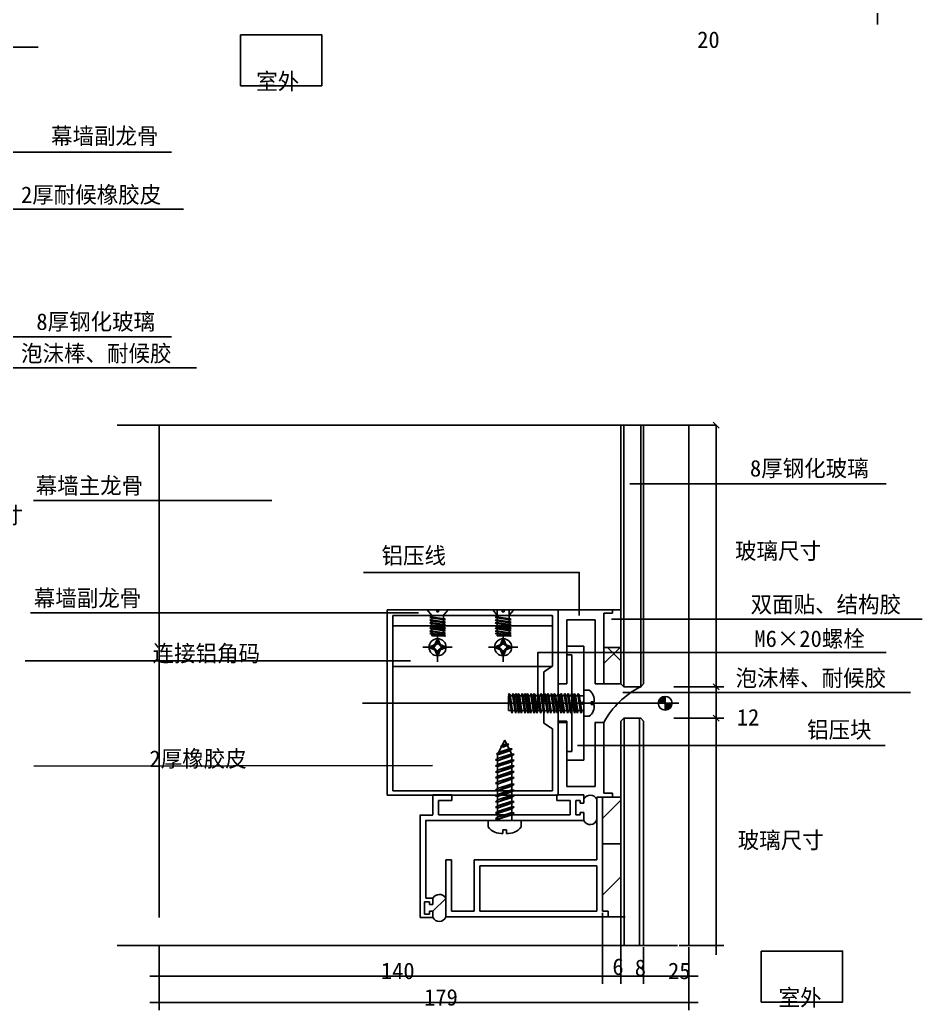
# Model space of a CAD drawing. Header units: metres. Extents: x 75527 to 350939, y -102959 to 256633.
# Drawn here: x 192175 to 350448, y -102959 to 70829 of the extents above; entities that cross this region are included whole.
import ezdxf

# ---------------------------------------------------------------- set-up
doc = ezdxf.new("R2010")
doc.units = ezdxf.units.M
for name, color, linetype in [('Layer1', 4, 'Continuous'), ('Layer2', 2, 'Continuous'), ('Layer3', 3, 'Continuous'), ('Layer4', 6, 'Continuous'), ('Layer6', 8, 'Continuous'), ('填充', 4, 'Continuous'), ('底色', 252, 'Continuous'), ('細纖', 6, 'Continuous')]:
    doc.layers.add(name, color=color, linetype=linetype)
doc.dimstyles.get("Standard").update_dxf_attribs({"dimtxt": 2.5, "dimasz": 2.5, "dimexe": 1.25, "dimexo": 0.625, "dimtad": 1, "dimcen": 2.5, "dimazin": 3, "dimtfac": 1, "dimtmove": 0, "dimatfit": 3})

# ---------------------------------------------------------------- blocks, each defined once
blk = doc.blocks.new('_OBLIQUE')
for p, q in [((-0.38, 0), (0.38, 0)), ((0, 0.31), (0, -0.31))]:
    blk.add_line(p, q)
blk = doc.blocks.new('_ArchTick')
at = {"color": 0, "linetype": 'ByBlock'}
blk.add_lwpolyline([(-0.5, -0.5), (0.5, 0.5)], dxfattribs=at)

msp = doc.modelspace()

# ---------------------------------------------------------------- hatches: boundary and pattern name
at = {"layer": 'Layer4'}
h = msp.add_hatch(dxfattribs=at)
h.set_pattern_fill('ANSI36', scale=3000)
h.paths.add_polyline_path([(297617.02, -34350.17), (296068.67, -34350.17, -0.83), (295887.5, -34316.31, -1.2), (296068.67, -34350.17), (297617.02, -34350.17), (297617.02, -32716.7), (296117.02, -32716.7), (296117.02, -33287.94), (294617.02, -33287.94), (294617.02, -38810.68), (297617.02, -38810.68), (297617.02, -37760.38)])
h = msp.add_hatch(dxfattribs=at)
h.set_pattern_fill('SOLID')
h.paths.add_polyline_path([(304159.25, -49091.7), (305366.51, -49091.7), (305366.51, -47884.44, 0.41)])
h = msp.add_hatch(dxfattribs=at)
h.set_pattern_fill('SOLID')
h.paths.add_polyline_path([(305366.51, -49091.7), (305366.51, -50298.96, 0.41), (306573.77, -49091.7)])
h = msp.add_hatch(dxfattribs=at)
h.set_pattern_fill('ANSI36', scale=3000)
h.paths.add_polyline_path([(297617.02, -73789.69), (294384.67, -73789.69), (294384.67, -85600.76), (295384.67, -85600.76), (295384.67, -86600.76), (297617.02, -86600.76)])
at = {"layer": 'Layer6'}
h = msp.add_hatch(dxfattribs=at)
h.set_pattern_fill('ANSI38', scale=3000)
h.paths.add_polyline_path([(294617.02, -45716.7), (297617.02, -45716.7), (297617.02, -39290.59), (294617.02, -39290.59)])
h.paths.add_polyline_path([(294384.67, -73789.69), (297617.02, -73789.69), (297617.02, -65600.76), (294384.67, -65600.76)])
h = msp.add_hatch(dxfattribs=at)
h.set_pattern_fill('ANSI38', scale=3000)
h.paths.add_polyline_path([(293384.67, -65900.89, 0.58), (291093.85, -65855.04), (291093.85, -66609.24), (290430.27, -66609.24), (290430.27, -66177.5), (289700.55, -66177.5), (289700.55, -68677.5), (290430.27, -68677.5), (290430.27, -68245.77), (291093.85, -68245.77), (291093.85, -69677.5, 0.69), (293384.67, -69509.19)])
h = msp.add_hatch(dxfattribs=at)
h.set_pattern_fill('ANSI38', scale=3000)
h.paths.add_polyline_path([(266884.67, -83272.22, 0.56), (264625.02, -83279.68), (264625.02, -84437.5), (264058.51, -84437.5), (264058.51, -83946.14), (263129.82, -83946.14), (263129.82, -86092.12), (264058.51, -86092.12), (264058.51, -85600.75), (264625.02, -85600.75), (264625.02, -86677.5, 0.66), (266884.67, -86600.76)])

# ---------------------------------------------------------------- linework, layer by layer
for points in [[(230896.8, 68193.88), (245140.61, 68193.88), (245140.61, 59248.1), (230896.8, 59248.1)], [(322229.67, -92587.55), (336473.48, -92587.55), (336473.48, -101533.33), (322229.67, -101533.33)]]:
    msp.add_lwpolyline(points, close=True)
at = {"layer": 'Layer1'}
for p, q in [((294617.02, -32716.7), (286617.02, -32716.7)), ((294617.02, -32716.7), (296117.02, -32716.7)), ((296117.02, -32716.7), (296117.02, -33287.94)), ((257617.02, -33716.7), (285617.02, -33716.7)), ((257617.02, -33716.7), (257617.02, -64466.7)), ((285617.02, -33716.7), (285617.02, -42591.7)), ((288117.02, -45716.7), (288117.02, -34466.7)), ((293117.02, -34466.7), (288117.02, -34466.7)), ((293117.02, -45716.7), (293117.02, -34466.7)), ((296117.02, -33287.94), (294617.02, -33287.94)), ((257617.02, -35530.26), (285617.02, -35530.26)), ((288117.02, -37841.7), (288117.02, -40341.7)), ((288117.02, -39091.7), (291117.02, -39091.7)), ((291117.02, -48841.7), (291117.02, -39091.7)), ((288117.02, -40609.25), (289019.16, -40609.25)), ((289019.16, -40609.25), (289019.16, -45716.7)), ((289019.16, -57591.7), (289019.16, -40609.25)), ((257617.02, -42652.48), (285617.02, -42652.48)), ((285617.02, -42591.7), (284109.88, -43591.7)), ((284109.88, -52591.7), (284109.88, -43591.7)), ((288117.02, -45716.7), (286617.02, -45716.7)), ((286617.02, -46445.67), (286617.02, -48841.7)), ((286617.02, -46785.64), (286617.02, -48841.7)), ((291117.02, -46791.7), (292017.02, -46791.7)), ((294617.02, -45716.7), (293117.02, -45716.7)), ((291117.02, -50391.7), (291117.02, -47791.7)), ((286617.02, -49341.7), (286617.02, -51681.66)), ((291117.02, -49341.7), (291117.02, -59091.7)), ((291117.02, -50391.7), (291117.02, -51391.7)), ((292417.02, -49341.7), (292417.02, -48841.7)), ((292417.02, -48841.7), (292917.02, -48841.7)), ((292417.02, -49341.7), (292917.02, -49341.7)), ((291117.02, -51391.7), (292017.02, -51391.7)), ((285617.02, -53591.7), (285617.02, -64466.7)), ((285617.02, -53591.7), (285617.02, -56091.7)), ((288117.02, -52216.7), (286617.02, -52216.7)), ((288117.02, -52466.7), (286617.02, -52466.7)), ((288117.02, -52216.7), (288117.02, -63716.7)), ((288117.02, -52466.7), (288117.02, -63716.7)), ((294617.02, -52466.7), (293050.1, -52466.7)), ((293117.02, -52466.7), (293117.02, -63716.7)), ((294617.02, -52466.7), (294617.02, -64895.46)), ((285617.02, -57091.7), (285617.02, -63591.7)), ((288117.02, -57591.7), (289019.16, -57591.7)), ((288117.02, -60341.7), (288117.02, -57841.7)), ((288117.02, -59091.7), (291117.02, -59091.7)), ((293117.02, -63716.7), (288117.02, -63716.7)), ((257617.02, -64466.7), (285617.02, -64466.7)), ((264593.85, -65177.5), (264593.85, -68677.5)), ((267976.5, -65177.5), (264593.85, -65177.5)), ((264656.35, -65177.5), (264593.85, -65177.5)), ((267976.5, -66177.5), (267976.5, -65177.5)), ((291093.85, -65177.5), (286363.82, -65177.5)), ((286363.82, -66177.5), (286363.82, -65177.5)), ((291093.85, -66609.24), (291093.85, -65177.5)), ((293384.67, -76600.76), (293384.67, -65600.76)), ((294384.67, -65600.76), (293384.67, -65600.76)), ((294384.67, -85600.76), (294384.67, -65600.76)), ((296117.02, -64895.46), (294617.02, -64895.46)), ((296117.02, -65466.7), (296117.02, -64895.46)), ((267976.5, -66177.5), (265593.85, -66177.5)), ((265593.85, -66177.5), (265593.85, -68677.5)), ((288700.55, -66177.5), (286363.82, -66177.5)), ((288700.55, -66177.5), (288700.55, -68677.5)), ((290430.27, -66177.5), (289700.55, -66177.5)), ((289700.55, -66177.5), (289700.55, -68677.5)), ((290430.27, -66609.24), (290430.27, -66177.5)), ((291093.85, -66609.24), (290430.27, -66609.24)), ((262406.35, -68677.5), (262406.35, -86677.5)), ((264593.85, -68708.87), (262406.35, -68708.87)), ((288700.55, -68677.5), (265593.85, -68677.5)), ((290430.27, -68677.5), (289700.55, -68677.5)), ((290430.27, -68677.5), (290430.27, -68245.77)), ((291093.85, -68245.77), (290430.27, -68245.77)), ((291093.85, -69677.5), (291093.85, -68245.77)), ((291093.85, -69677.5), (263343.85, -69677.5)), ((263406.35, -83279.68), (263406.35, -69677.5)), ((267884.67, -76600.76), (266884.67, -76600.76)), ((266884.67, -86600.76), (266884.67, -76600.76)), ((267884.67, -85600.76), (267884.67, -76600.76)), ((293384.67, -76600.76), (271884.67, -76600.76)), ((271884.67, -85600.76), (271884.67, -76600.76)), ((293384.67, -77600.76), (272884.67, -77600.76)), ((272884.67, -85600.76), (272884.67, -77600.76)), ((293384.67, -85600.76), (293384.67, -77600.76)), ((264625.02, -83279.68), (263406.35, -83279.68)), ((264625.02, -84437.5), (264625.02, -83279.68)), ((264058.51, -83946.14), (263129.82, -83946.14)), ((263129.82, -86092.12), (263129.82, -83946.14)), ((264058.51, -84437.5), (264058.51, -83946.14)), ((264625.02, -84437.5), (264058.51, -84437.5)), ((262406.35, -86677.5), (263406.35, -86677.5)), ((264058.51, -86092.12), (263129.82, -86092.12)), ((263406.35, -86677.5), (264625.02, -86677.5)), ((264058.51, -85600.75), (264058.51, -86092.12)), ((264625.02, -85600.75), (264058.51, -85600.75)), ((264625.02, -86677.5), (264625.02, -85600.75)), ((264625.02, -86677.5), (264625.02, -85600.75)), ((295384.67, -86600.76), (266884.67, -86600.76)), ((271884.67, -85600.76), (267884.67, -85600.76)), ((293384.67, -85600.76), (272884.67, -85600.76)), ((295384.67, -85600.76), (294384.67, -85600.76)), ((295384.67, -86600.76), (295384.67, -85600.76))]:
    msp.add_line(p, q, dxfattribs=at)
for centre, radius, start, end in [((290763.62, -48564.54), 2171.17, 352.67, 54.74), ((290785.35, -49628.4), 2150.87, 304.93, 7.66)]:
    msp.add_arc(centre, radius, start, end, dxfattribs=at)
at = {"layer": 'Layer2'}
for p, q in [((342604.54, 70025.97), (342604.54, 190742.47)), ((159730.81, 66051.66), (195405.39, 66051.66)), ((186949.88, 47589.39), (218808.37, 47589.39)), ((161102.28, 37580.65), (220905.03, 37580.65)), ((186949.88, 15208.37), (218808.37, 15208.37)), ((158687.76, 9752.05), (223151.91, 9752.05)), ((307551.16, -292.92), (209237.7, -292.92)), ((306888.26, -292.92), (314361.05, -292.92)), ((314301.05, -292.92), (314301.05, -46237.87)), ((306888.26, -46237.87), (314361.05, -46237.87)), ((306888.26, -51722.88), (314361.05, -51722.88)), ((314301.05, -51722.88), (314301.05, -91626.01)), ((284109.88, -52591.7), (285617.02, -53591.7)), ((263406.35, -68708.87), (263406.35, -68677.5)), ((307551.16, -91626.01), (209237.7, -91626.01)), ((307851.16, -91626.01), (314361.05, -91626.01))]:
    msp.add_line(p, q, dxfattribs=at)
at = {"layer": 'Layer3'}
for p, q in [((216617.02, -86678.06), (216617.02, -292.92)), ((297617.02, -292.92), (297617.02, -28591.7)), ((301589.45, -45716.7), (301589.45, -292.92)), ((309546.17, -91626.01), (309546.17, -292.92)), ((297617.02, -28591.7), (297617.02, -37760.38)), ((256617.02, -32716.7), (286617.02, -32716.7)), ((256617.02, -32716.7), (256617.02, -65216.7)), ((286617.02, -65216.7), (286617.02, -32716.7)), ((297617.02, -45716.7), (297617.02, -37760.38)), ((297617.02, -52216.7), (297617.02, -91626.01)), ((301589.45, -52216.7), (301589.45, -91626.01)), ((256617.02, -65216.7), (286617.02, -65216.7))]:
    msp.add_line(p, q, dxfattribs=at)
at = {"layer": 'Layer4'}
for p, q in [((265292.03, -38037.09), (264990.34, -38812.05)), ((265457.03, -38037.09), (265292.03, -38037.09)), ((265292.03, -38037.09), (265374.53, -38660.6)), ((265457.03, -36706.07), (265457.03, -38660.6)), ((265457.03, -38037.09), (265622.03, -38037.09)), ((265622.03, -38037.09), (265539.53, -38660.6)), ((265622.03, -38037.09), (265923.72, -38812.05)), ((276792.03, -38037.09), (276490.34, -38812.05)), ((276957.03, -38037.09), (276792.03, -38037.09)), ((276792.03, -38037.09), (276874.53, -38660.6)), ((276957.03, -36706.07), (276957.03, -38660.6)), ((276957.03, -38037.09), (277122.03, -38037.09)), ((277122.03, -38037.09), (277039.53, -38660.6)), ((277122.03, -38037.09), (277423.72, -38812.05)), ((264838.89, -39278.74), (262884.37, -39278.74)), ((264215.38, -39113.74), (264990.34, -38812.05)), ((264215.38, -39278.74), (264215.38, -39113.74)), ((264215.38, -39113.74), (264838.89, -39196.24)), ((264215.38, -39278.74), (264215.38, -39443.74)), ((264215.38, -39443.74), (264838.89, -39361.24)), ((264215.38, -39443.74), (264990.34, -39745.43)), ((265106.71, -38928.42), (264838.89, -39196.24)), ((264838.89, -39278.74), (264838.89, -39196.24)), ((264838.89, -39361.24), (264838.89, -39278.74)), ((264838.89, -39361.24), (265106.71, -39629.06)), ((265106.71, -38928.42), (264990.34, -38812.05)), ((265106.71, -38928.42), (264990.34, -38812.05)), ((265106.71, -39629.06), (264990.34, -39745.43)), ((265106.71, -39629.06), (264990.34, -39745.43)), ((265292.03, -40520.39), (264990.34, -39745.43)), ((265374.53, -38660.6), (265106.71, -38928.42)), ((265106.71, -39629.06), (265374.53, -39896.88)), ((265292.03, -40520.39), (265374.53, -39896.88)), ((265374.53, -38660.6), (265457.03, -38660.6)), ((265374.53, -39896.88), (265457.03, -39896.88)), ((265457.03, -38660.6), (265539.53, -38660.6)), ((265457.03, -39896.88), (265457.03, -41851.4)), ((265457.03, -39896.88), (265539.53, -39896.88)), ((265539.53, -38660.6), (265807.35, -38928.42)), ((265807.35, -39629.06), (265539.53, -39896.88)), ((265622.03, -40520.39), (265539.53, -39896.88)), ((265622.03, -40520.39), (265923.72, -39745.43)), ((265807.35, -38928.42), (265923.72, -38812.05)), ((265807.35, -38928.42), (265923.72, -38812.05)), ((265807.35, -38928.42), (266075.17, -39196.24)), ((266075.17, -39361.24), (265807.35, -39629.06)), ((265807.35, -39629.06), (265923.72, -39745.43)), ((265807.35, -39629.06), (265923.72, -39745.43)), ((266698.68, -39113.74), (265923.72, -38812.05)), ((266698.68, -39443.74), (265923.72, -39745.43)), ((266698.68, -39113.74), (266075.17, -39196.24)), ((266075.17, -39196.24), (266075.17, -39361.24)), ((268029.7, -39278.74), (266075.17, -39278.74)), ((266698.68, -39443.74), (266075.17, -39361.24)), ((266698.68, -39278.74), (266698.68, -39113.74)), ((266698.68, -39278.74), (266698.68, -39443.74)), ((276338.89, -39278.74), (274384.37, -39278.74)), ((275715.38, -39113.74), (276490.34, -38812.05)), ((275715.38, -39278.74), (275715.38, -39113.74)), ((275715.38, -39113.74), (276338.89, -39196.24)), ((275715.38, -39278.74), (275715.38, -39443.74)), ((275715.38, -39443.74), (276338.89, -39361.24)), ((275715.38, -39443.74), (276490.34, -39745.43)), ((276606.71, -38928.42), (276338.89, -39196.24)), ((276338.89, -39278.74), (276338.89, -39196.24)), ((276338.89, -39361.24), (276338.89, -39278.74)), ((276338.89, -39361.24), (276606.71, -39629.06)), ((276606.71, -38928.42), (276490.34, -38812.05)), ((276606.71, -38928.42), (276490.34, -38812.05)), ((276606.71, -39629.06), (276490.34, -39745.43)), ((276606.71, -39629.06), (276490.34, -39745.43)), ((276792.03, -40520.39), (276490.34, -39745.43)), ((276874.53, -38660.6), (276606.71, -38928.42)), ((276606.71, -39629.06), (276874.53, -39896.88)), ((276792.03, -40520.39), (276874.53, -39896.88)), ((276874.53, -38660.6), (276957.03, -38660.6)), ((276874.53, -39896.88), (276957.03, -39896.88)), ((276957.03, -38660.6), (277039.53, -38660.6)), ((276957.03, -39896.88), (276957.03, -41851.4)), ((276957.03, -39896.88), (277039.53, -39896.88)), ((277039.53, -38660.6), (277307.35, -38928.42)), ((277307.35, -39629.06), (277039.53, -39896.88)), ((277122.03, -40520.39), (277039.53, -39896.88)), ((277122.03, -40520.39), (277423.72, -39745.43)), ((277307.35, -38928.42), (277423.72, -38812.05)), ((277307.35, -38928.42), (277423.72, -38812.05)), ((277307.35, -38928.42), (277575.17, -39196.24)), ((277575.17, -39361.24), (277307.35, -39629.06)), ((277307.35, -39629.06), (277423.72, -39745.43)), ((277307.35, -39629.06), (277423.72, -39745.43)), ((278198.68, -39113.74), (277423.72, -38812.05)), ((278198.68, -39443.74), (277423.72, -39745.43)), ((278198.68, -39113.74), (277575.17, -39196.24)), ((277575.17, -39196.24), (277575.17, -39361.24)), ((279529.7, -39278.74), (277575.17, -39278.74)), ((278198.68, -39443.74), (277575.17, -39361.24)), ((278198.68, -39278.74), (278198.68, -39443.74)), ((265457.03, -40520.39), (265292.03, -40520.39)), ((265457.03, -40520.39), (265622.03, -40520.39)), ((276957.03, -40520.39), (276792.03, -40520.39)), ((276957.03, -40520.39), (277122.03, -40520.39)), ((305366.51, -47884.44), (305366.51, -50298.96)), ((307741.78, -49091.7), (252294.23, -49091.7))]:
    msp.add_line(p, q, dxfattribs=at)
for centre, radius in [((265453.29, -39272.7), 1500), ((276953.29, -39272.7), 1500), ((305366.51, -49091.7), 1207.26)]:
    msp.add_circle(centre, radius, dxfattribs=at)
at = {"layer": 'Layer6'}
for p, q in [((263617.03, -32716.7), (264405.9, -33655.83)), ((265700.51, -32716.7), (264417.03, -32716.7)), ((265300.51, -33029.74), (265300.51, -32716.7)), ((265613.55, -33029.74), (265613.55, -32716.7)), ((266013.55, -32716.7), (267297.03, -32716.7)), ((267297.03, -32716.7), (266508.16, -33655.83)), ((275117.03, -32716.7), (275905.9, -33655.83)), ((277200.51, -32716.7), (275917.03, -32716.7)), ((276800.51, -33029.74), (276800.51, -32716.7)), ((277113.55, -33029.74), (277113.55, -32716.7)), ((277513.55, -32716.7), (278797.03, -32716.7)), ((278797.03, -32716.7), (278008.16, -33655.83)), ((294617.02, -32716.7), (297617.02, -32716.7)), ((265300.51, -33029.74), (265613.55, -33029.74)), ((276800.51, -33029.74), (277113.55, -33029.74)), ((294617.02, -45716.7), (294617.02, -33287.94)), ((297617.02, -39290.59), (294617.02, -39290.59)), ((286617.02, -42091.7), (286617.02, -42091.7)), ((294617.02, -45716.7), (297617.02, -45716.7)), ((306888.26, -46237.87), (314426.05, -46237.87)), ((314301.05, -46237.87), (314301.05, -51722.88)), ((298117.02, -51716.7), (297617.02, -52216.7)), ((306888.26, -51722.88), (314426.05, -51722.88)), ((285617.02, -53591.7), (285617.02, -56091.7)), ((286617.02, -56091.7), (286617.02, -56091.7)), ((294384.67, -65600.76), (297617.02, -65600.76)), ((294384.67, -73789.69), (297617.02, -73789.69)), ((294384.67, -85900.76), (294384.67, -97110.98)), ((295384.67, -86600.76), (298373.13, -86600.76)), ((216617.02, -91600.63), (216617.02, -97110.98)), ((216617.02, -92100.63), (216617.02, -101750.86)), ((294394.05, -91600.63), (294394.05, -97110.98)), ((297617.02, -91600.63), (297617.02, -97110.98)), ((297617.02, -91926.01), (297617.02, -97110.98)), ((301589.45, -91926.01), (301589.45, -97110.98)), ((301589.45, -91926.01), (301589.45, -97110.98)), ((309546.17, -91926.01), (309546.17, -101750.86)), ((309546.17, -91926.01), (309546.17, -97110.98)), ((216617.02, -96985.98), (294394.05, -96985.98)), ((294384.67, -96985.98), (297617.02, -96985.98)), ((297617.02, -96985.98), (301589.45, -96985.98)), ((309546.17, -96985.98), (301589.45, -96985.98)), ((216617.02, -101625.86), (309546.17, -101625.86))]:
    msp.add_line(p, q, dxfattribs=at)
for points in [[(299178.65, -10620.63), (344128.96, -10620.63)], [(236388.68, -13512.83), (194596.65, -13512.83)], [(290301.98, -33713.22), (290301.98, -26143.82), (252478.21, -26143.82)], [(262098.87, -33210.09), (194053.15, -33210.09)], [(295981.25, -34350.17), (350448.23, -34350.17)], [(260684.04, -41641.48), (193096.17, -41641.48)], [(283061.27, -50499.97), (283061.27, -40185.17), (344128.96, -40185.17)], [(290001.75, -56491.8), (343932.45, -56491.8)], [(264554.95, -60046.78), (194605.05, -60117.5)]]:
    msp.add_lwpolyline(points, dxfattribs=at)
msp.add_arc((307501.32, -59333.14), 14599.76, 116.05, 151.95, dxfattribs=at)
at = {"layer": '填充'}
for p, q in [((298117.02, -292.92), (298117.02, -46216.7)), ((301089.45, -46216.7), (301089.45, -292.92)), ((298117.02, -46216.7), (297617.02, -45716.7)), ((298117.02, -46216.7), (301089.45, -46216.7)), ((301089.45, -46216.7), (301589.45, -45716.7)), ((298117.02, -51716.7), (301089.45, -51716.7)), ((301089.45, -51716.7), (301589.45, -52216.7))]:
    msp.add_line(p, q, dxfattribs=at)
at = {"layer": '底色'}
for p, q in [((264417.03, -32716.7), (263617.03, -32716.7)), ((264417.03, -32716.7), (266497.03, -32716.7)), ((266497.03, -32716.7), (267297.03, -32716.7)), ((275917.03, -32716.7), (275117.03, -32716.7)), ((275917.03, -32716.7), (275117.03, -32716.7)), ((275917.03, -32716.7), (277997.03, -32716.7)), ((275917.03, -32716.7), (275917.03, -37247.65)), ((275917.03, -32716.7), (277997.03, -32716.7)), ((277997.03, -32716.7), (278797.03, -32716.7)), ((277997.03, -32716.7), (277997.03, -37247.65)), ((277997.03, -32716.7), (278797.03, -32716.7)), ((264076.38, -34024.64), (264265.53, -33953.43)), ((266830.56, -34427.95), (264076.38, -34024.64)), ((264265.53, -34104.27), (264076.38, -34024.64)), ((264076.38, -34543.48), (264265.53, -34472.27)), ((266830.56, -34946.79), (264076.38, -34543.48)), ((264265.53, -34623.11), (264076.38, -34543.48)), ((266662.97, -34298.09), (264265.53, -33953.43)), ((266675.07, -34482.93), (264265.53, -34104.27)), ((266662.97, -34816.94), (264265.53, -34472.27)), ((266675.07, -35001.78), (264265.53, -34623.11)), ((264417.03, -33669.08), (264417.03, -37247.65)), ((266497.03, -33669.08), (266497.03, -37247.65)), ((266662.97, -34298.09), (266830.56, -34427.95)), ((266830.56, -34427.95), (266675.07, -34482.93)), ((275576.38, -34024.64), (275765.53, -33953.43)), ((275765.53, -34104.27), (275576.38, -34024.64)), ((278330.56, -34427.95), (275576.38, -34024.64)), ((275576.38, -34543.48), (275765.53, -34472.27)), ((278330.56, -34946.79), (275576.38, -34543.48)), ((275765.53, -34623.11), (275576.38, -34543.48)), ((278162.97, -34298.09), (275765.53, -33953.43)), ((278175.07, -34482.93), (275765.53, -34104.27)), ((278162.97, -34816.94), (275765.53, -34472.27)), ((278175.07, -35001.78), (275765.53, -34623.11)), ((278162.97, -34298.09), (278330.56, -34427.95)), ((278330.56, -34427.95), (278175.07, -34482.93)), ((264076.38, -35008.81), (264265.53, -34937.61)), ((266830.56, -35412.13), (264076.38, -35008.81)), ((264265.53, -35088.44), (264076.38, -35008.81)), ((264076.38, -35527.66), (264265.53, -35456.45)), ((266830.56, -35930.97), (264076.38, -35527.66)), ((264265.53, -35607.28), (264076.38, -35527.66)), ((264076.38, -35931.2), (264265.53, -35859.99)), ((266830.56, -36334.51), (264076.38, -35931.2)), ((264265.53, -36010.83), (264076.38, -35931.2)), ((264076.38, -36450.04), (264265.53, -36378.83)), ((266830.56, -36853.35), (264076.38, -36450.04)), ((264265.53, -36529.67), (264076.38, -36450.04)), ((266662.97, -35282.27), (264265.53, -34937.61)), ((266675.07, -35467.11), (264265.53, -35088.44)), ((266662.97, -35801.11), (264265.53, -35456.45)), ((266675.07, -35985.95), (264265.53, -35607.28)), ((266662.97, -36204.65), (264265.53, -35859.99)), ((266675.07, -36389.49), (264265.53, -36010.83)), ((266662.97, -36723.49), (264265.53, -36378.83)), ((266662.97, -34816.94), (266830.56, -34946.79)), ((266662.97, -35282.27), (266830.56, -35412.13)), ((266662.97, -35801.11), (266830.56, -35930.97)), ((266662.97, -36204.65), (266830.56, -36334.51)), ((266830.56, -34946.79), (266675.07, -35001.78)), ((266830.56, -35412.13), (266675.07, -35467.11)), ((266830.56, -35930.97), (266675.07, -35985.95)), ((266830.56, -36334.51), (266675.07, -36389.49)), ((275576.38, -35008.81), (275765.53, -34937.61)), ((278330.56, -35412.13), (275576.38, -35008.81)), ((275765.53, -35088.44), (275576.38, -35008.81)), ((275576.38, -35527.66), (275765.53, -35456.45)), ((275765.53, -35607.28), (275576.38, -35527.66)), ((278330.56, -35930.97), (275576.38, -35527.66)), ((275576.38, -35931.2), (275765.53, -35859.99)), ((275765.53, -36010.83), (275576.38, -35931.2)), ((278330.56, -36334.51), (275576.38, -35931.2)), ((275576.38, -36450.04), (275765.53, -36378.83)), ((275765.53, -36529.67), (275576.38, -36450.04)), ((278330.56, -36853.35), (275576.38, -36450.04)), ((278162.97, -35282.27), (275765.53, -34937.61)), ((278175.07, -35467.11), (275765.53, -35088.44)), ((278162.97, -35801.11), (275765.53, -35456.45)), ((278175.07, -35985.95), (275765.53, -35607.28)), ((278162.97, -36204.65), (275765.53, -35859.99)), ((278175.07, -36389.49), (275765.53, -36010.83)), ((278162.97, -36723.49), (275765.53, -36378.83)), ((278162.97, -34816.94), (278330.56, -34946.79)), ((278162.97, -35282.27), (278330.56, -35412.13)), ((278162.97, -35801.11), (278330.56, -35930.97)), ((278162.97, -36204.65), (278330.56, -36334.51)), ((278330.56, -34946.79), (278175.07, -35001.78)), ((278330.56, -35412.13), (278175.07, -35467.11)), ((278330.56, -35930.97), (278175.07, -35985.95)), ((278330.56, -36334.51), (278175.07, -36389.49)), ((264076.38, -36863.14), (264265.53, -36791.93)), ((264265.53, -36942.77), (264076.38, -36863.14)), ((266830.56, -37266.45), (264076.38, -36863.14)), ((266675.07, -36908.33), (264265.53, -36529.67)), ((266662.97, -37136.59), (264265.53, -36791.93)), ((266675.07, -37321.43), (264265.53, -36942.77)), ((264417.03, -37247.65), (266497.03, -37247.65)), ((266662.97, -36723.49), (266830.56, -36853.35)), ((266662.97, -37136.59), (266830.56, -37266.45)), ((266830.56, -36853.35), (266675.07, -36908.33)), ((266830.56, -37266.45), (266675.07, -37321.43)), ((275576.38, -36863.14), (275765.53, -36791.93)), ((275765.53, -36942.77), (275576.38, -36863.14)), ((278330.56, -37266.45), (275576.38, -36863.14)), ((278175.07, -36908.33), (275765.53, -36529.67)), ((278162.97, -37136.59), (275765.53, -36791.93)), ((278175.07, -37321.43), (275765.53, -36942.77)), ((275917.03, -37247.65), (277997.03, -37247.65)), ((278162.97, -36723.49), (278330.56, -36853.35)), ((278162.97, -37136.59), (278330.56, -37266.45)), ((278330.56, -36853.35), (278175.07, -36908.33)), ((278330.56, -37266.45), (278175.07, -37321.43)), ((291117.02, -47791.7), (291117.02, -46791.7)), ((277867.02, -50391.7), (277867.02, -47791.7)), ((291117.02, -47791.7), (277867.02, -47791.7)), ((278013.09, -47374.79), (277944.37, -47569.16)), ((277944.37, -47569.16), (278417.7, -50581.08)), ((278175.42, -47584.28), (278013.09, -47374.79)), ((278013.09, -47374.79), (278517.24, -50817.51)), ((278175.42, -47584.28), (278606.25, -50581.08)), ((278661.65, -47374.79), (278592.92, -47569.16)), ((278592.92, -47569.16), (279066.25, -50581.08)), ((278823.97, -47584.28), (278661.65, -47374.79)), ((278661.65, -47374.79), (279165.79, -50817.51)), ((278823.97, -47584.28), (279254.8, -50581.08)), ((279166.08, -47374.79), (279097.35, -47569.16)), ((279097.35, -47569.16), (279570.68, -50581.08)), ((279328.4, -47584.28), (279166.08, -47374.79)), ((279166.08, -47374.79), (279670.22, -50817.51)), ((279328.4, -47584.28), (279759.23, -50581.08)), ((279645.42, -47374.79), (279576.69, -47569.16)), ((279576.69, -47569.16), (280050.03, -50581.08)), ((279807.74, -47584.28), (279645.42, -47374.79)), ((279645.42, -47374.79), (280149.56, -50817.51)), ((279807.74, -47584.28), (280238.57, -50581.08)), ((280293.97, -47374.79), (280225.25, -47569.16)), ((280225.25, -47569.16), (280698.58, -50581.08)), ((280456.3, -47584.28), (280293.97, -47374.79)), ((280293.97, -47374.79), (280798.12, -50817.51)), ((280456.3, -47584.28), (280887.13, -50581.08)), ((280798.4, -47374.79), (280729.68, -47569.16)), ((280729.68, -47569.16), (281203.01, -50581.08)), ((280960.73, -47584.28), (280798.4, -47374.79)), ((280798.4, -47374.79), (281302.54, -50817.51)), ((280960.73, -47584.28), (281391.55, -50581.08)), ((281245.1, -47374.79), (281176.37, -47569.16)), ((281176.37, -47569.16), (281649.71, -50581.08)), ((281407.42, -47584.28), (281245.1, -47374.79)), ((281245.1, -47374.79), (281749.24, -50817.51)), ((281407.42, -47584.28), (281838.25, -50581.08)), ((281893.65, -47374.79), (281824.93, -47569.16)), ((281824.93, -47569.16), (282298.26, -50581.08)), ((282055.98, -47584.28), (281893.65, -47374.79)), ((281893.65, -47374.79), (282397.79, -50817.51)), ((282055.98, -47584.28), (282486.8, -50581.08)), ((282398.08, -47374.79), (282329.35, -47569.16)), ((282329.35, -47569.16), (282802.69, -50581.08)), ((282560.4, -47584.28), (282398.08, -47374.79)), ((282398.08, -47374.79), (282902.22, -50817.51)), ((282560.4, -47584.28), (282991.23, -50581.08)), ((283046.63, -47374.79), (282977.91, -47569.16)), ((282977.91, -47569.16), (283451.24, -50581.08)), ((283208.96, -47584.28), (283046.63, -47374.79)), ((283046.63, -47374.79), (283550.77, -50817.51)), ((283208.96, -47584.28), (283639.78, -50581.08)), ((283628.3, -47374.79), (283559.57, -47569.16)), ((283559.57, -47569.16), (284032.9, -50581.08)), ((283790.62, -47584.28), (283628.3, -47374.79)), ((283628.3, -47374.79), (284132.44, -50817.51)), ((283790.62, -47584.28), (284221.45, -50581.08)), ((284276.85, -47374.79), (284208.13, -47569.16)), ((284208.13, -47569.16), (284681.46, -50581.08)), ((284439.18, -47584.28), (284276.85, -47374.79)), ((284276.85, -47374.79), (284780.99, -50817.51)), ((284439.18, -47584.28), (284870, -50581.08)), ((284781.28, -47374.79), (284712.55, -47569.16)), ((284712.55, -47569.16), (285185.89, -50581.08)), ((284943.6, -47584.28), (284781.28, -47374.79)), ((284781.28, -47374.79), (285285.42, -50817.51)), ((284943.6, -47584.28), (285374.43, -50581.08)), ((285429.83, -47374.79), (285361.11, -47569.16)), ((285361.11, -47569.16), (285834.44, -50581.08)), ((285592.16, -47584.28), (285429.83, -47374.79)), ((285429.83, -47374.79), (285933.97, -50817.51)), ((285592.16, -47584.28), (286022.98, -50581.08)), ((285946.21, -47374.79), (285877.48, -47569.16)), ((285877.48, -47569.16), (286350.81, -50581.08)), ((286108.53, -47584.28), (285946.21, -47374.79)), ((285946.21, -47374.79), (286450.35, -50817.51)), ((286108.53, -47584.28), (286539.36, -50581.08)), ((286594.76, -47374.79), (286526.03, -47569.16)), ((286526.03, -47569.16), (286999.37, -50581.08)), ((286757.08, -47584.28), (286594.76, -47374.79)), ((286594.76, -47374.79), (287098.9, -50817.51)), ((286757.08, -47584.28), (287187.91, -50581.08)), ((287099.19, -47374.79), (287030.46, -47569.16)), ((287030.46, -47569.16), (287503.79, -50581.08)), ((287261.51, -47584.28), (287099.19, -47374.79)), ((287099.19, -47374.79), (287603.33, -50817.51)), ((287261.51, -47584.28), (287692.34, -50581.08)), ((287747.74, -47374.79), (287679.01, -47569.16)), ((287679.01, -47569.16), (288152.35, -50581.08)), ((287910.06, -47584.28), (287747.74, -47374.79)), ((287747.74, -47374.79), (288251.88, -50817.51)), ((287910.06, -47584.28), (288340.89, -50581.08)), ((288329.41, -47374.79), (288260.68, -47569.16)), ((288260.68, -47569.16), (288734.01, -50581.08)), ((288491.73, -47584.28), (288329.41, -47374.79)), ((288329.41, -47374.79), (288833.55, -50817.51)), ((288491.73, -47584.28), (288922.56, -50581.08)), ((288977.96, -47374.79), (288909.23, -47569.16)), ((288909.23, -47569.16), (289382.56, -50581.08)), ((289140.28, -47584.28), (288977.96, -47374.79)), ((288977.96, -47374.79), (289482.1, -50817.51)), ((289140.28, -47584.28), (289571.11, -50581.08)), ((289482.39, -47374.79), (289413.66, -47569.16)), ((289413.66, -47569.16), (289886.99, -50581.08)), ((289644.71, -47584.28), (289482.39, -47374.79)), ((289482.39, -47374.79), (289986.53, -50817.51)), ((289644.71, -47584.28), (290075.54, -50581.08)), ((290130.94, -47374.79), (290062.21, -47569.16)), ((290062.21, -47569.16), (290535.55, -50581.08)), ((290293.26, -47584.28), (290130.94, -47374.79)), ((290130.94, -47374.79), (290635.08, -50817.51)), ((290293.26, -47584.28), (290724.09, -50581.08)), ((291117.02, -50391.7), (277867.02, -50391.7)), ((286617.02, -48841.7), (286117.02, -49091.7)), ((286117.02, -49091.7), (286617.02, -49341.7)), ((286617.02, -49341.7), (286617.02, -51341.7)), ((291117.02, -48841.7), (290117.02, -49091.7)), ((291117.02, -49341.7), (290117.02, -49091.7)), ((278417.7, -50581.08), (278517.24, -50817.51)), ((278517.24, -50817.51), (278606.25, -50581.08)), ((279066.25, -50581.08), (279165.79, -50817.51)), ((279570.68, -50581.08), (279670.22, -50817.51)), ((279670.22, -50817.51), (279759.23, -50581.08)), ((280050.03, -50581.08), (280149.56, -50817.51)), ((280149.56, -50817.51), (280238.57, -50581.08)), ((280698.58, -50581.08), (280798.12, -50817.51)), ((280798.12, -50817.51), (280887.13, -50581.08)), ((281203.01, -50581.08), (281302.54, -50817.51)), ((281302.54, -50817.51), (281391.55, -50581.08)), ((281649.71, -50581.08), (281749.24, -50817.51)), ((281749.24, -50817.51), (281838.25, -50581.08)), ((282298.26, -50581.08), (282397.79, -50817.51)), ((282397.79, -50817.51), (282486.8, -50581.08)), ((282802.69, -50581.08), (282902.22, -50817.51)), ((282902.22, -50817.51), (282991.23, -50581.08)), ((283451.24, -50581.08), (283550.77, -50817.51)), ((283550.77, -50817.51), (283639.78, -50581.08)), ((284032.9, -50581.08), (284132.44, -50817.51)), ((284132.44, -50817.51), (284221.45, -50581.08)), ((284681.46, -50581.08), (284780.99, -50817.51)), ((284780.99, -50817.51), (284870, -50581.08)), ((285185.89, -50581.08), (285285.42, -50817.51)), ((285285.42, -50817.51), (285374.43, -50581.08)), ((285834.44, -50581.08), (285933.97, -50817.51)), ((285933.97, -50817.51), (286022.98, -50581.08)), ((286350.81, -50581.08), (286450.35, -50817.51)), ((286450.35, -50817.51), (286539.36, -50581.08)), ((286999.37, -50581.08), (287098.9, -50817.51)), ((287098.9, -50817.51), (287187.91, -50581.08)), ((287503.79, -50581.08), (287603.33, -50817.51)), ((287603.33, -50817.51), (287692.34, -50581.08)), ((288152.35, -50581.08), (288251.88, -50817.51)), ((288251.88, -50817.51), (288340.89, -50581.08)), ((288734.01, -50581.08), (288833.55, -50817.51)), ((288833.55, -50817.51), (288922.56, -50581.08)), ((289382.56, -50581.08), (289482.1, -50817.51)), ((289482.1, -50817.51), (289571.11, -50581.08)), ((289886.99, -50581.08), (289986.53, -50817.51)), ((289986.53, -50817.51), (290075.54, -50581.08)), ((290535.55, -50581.08), (290635.08, -50817.51)), ((290635.08, -50817.51), (290724.09, -50581.08)), ((275968.85, -58100.87), (277218.85, -55600.87)), ((277218.85, -55600.87), (278468.85, -58100.87)), ((278130.33, -57056.37), (276111.29, -57724.54)), ((276163.34, -58059.6), (277835.91, -57271.49)), ((278018.01, -57199.2), (276164.07, -58059.66)), ((276477.02, -56746.35), (276819.08, -56444.78)), ((276477.02, -56746.35), (276928.51, -56785.3)), ((276688.69, -56764.61), (277588.68, -56340.54)), ((277592.94, -56349.05), (276696.17, -56765.25)), ((277523.32, -56209.81), (276793.63, -56451.29)), ((277546.21, -56578.96), (276923.92, -56784.9)), ((277926.04, -56264.52), (277521.13, -56210.16)), ((277926.04, -56264.52), (277536.4, -56587.09)), ((278523.95, -57109.22), (278119.04, -57054.85)), ((278523.95, -57109.22), (278134.3, -57431.78)), ((275626.79, -59105.66), (275968.85, -58804.09)), ((275769.77, -58025.64), (276111.83, -57724.07)), ((275769.77, -58025.64), (276221.96, -58064.65)), ((278468.85, -57976.75), (275968.85, -58804.09)), ((275968.85, -58100.87), (275968.85, -69677.5)), ((278468.85, -58353.48), (275968.85, -59180.83)), ((278468.85, -59009.15), (275968.85, -59836.5)), ((278468.85, -58022.37), (275982.7, -59176.24)), ((278468.85, -59054.78), (275982.7, -60208.65)), ((275988.95, -59174.17), (277835.91, -58303.9)), ((278134.3, -57431.78), (276221.96, -58064.65)), ((278858.49, -58030.91), (278453.58, -57976.55)), ((278858.49, -59063.32), (278453.58, -59008.95)), ((278858.49, -58030.91), (278468.85, -58353.48)), ((278468.85, -58100.87), (278468.85, -69677.5)), ((278858.49, -59063.32), (278468.85, -59385.89)), ((275626.79, -59105.66), (276078.28, -59144.61)), ((275626.79, -60138.07), (275968.85, -59836.5)), ((275626.79, -60138.07), (276078.28, -60177.02)), ((278468.85, -59385.89), (275968.85, -60213.23)), ((278468.85, -60041.56), (275968.85, -60868.91)), ((278468.85, -60418.29), (275968.85, -61245.64)), ((278468.85, -60087.19), (275982.7, -61241.06)), ((275988.95, -60206.58), (277835.91, -59336.31)), ((275988.95, -61238.99), (277835.91, -60368.72)), ((278858.49, -60095.73), (278453.58, -60041.36)), ((278858.49, -60095.73), (278468.85, -60418.29)), ((275626.79, -61170.48), (275968.85, -60868.91)), ((275626.79, -61170.48), (276078.28, -61209.43)), ((275626.79, -62167.28), (275968.85, -61865.72)), ((275626.79, -62167.28), (276078.28, -62206.24)), ((278468.85, -61038.37), (275968.85, -61865.72)), ((278468.85, -61415.1), (275968.85, -62242.45)), ((278468.85, -62070.78), (275968.85, -62898.13)), ((278468.85, -62447.51), (275968.85, -63274.86)), ((278468.85, -61084), (275982.7, -62237.86)), ((278468.85, -62116.41), (275982.7, -63270.27)), ((278858.49, -61092.54), (278453.58, -61038.17)), ((278858.49, -62124.94), (278453.58, -62070.58)), ((278858.49, -61092.54), (278468.85, -61415.1)), ((278858.49, -62124.94), (278468.85, -62447.51)), ((275626.79, -63199.69), (275968.85, -62898.13)), ((275626.79, -63199.69), (276078.28, -63238.64)), ((275626.79, -64374.5), (275968.85, -64072.94)), ((278468.85, -63245.59), (275968.85, -64072.94)), ((278468.85, -63622.32), (275968.85, -64449.67)), ((278468.85, -64278), (275968.85, -65105.34)), ((278468.85, -63291.22), (275982.7, -64445.08)), ((278858.49, -63299.75), (278453.58, -63245.39)), ((278858.49, -64332.16), (278453.58, -64277.8)), ((278858.49, -63299.75), (278468.85, -63622.32)), ((275626.79, -64374.5), (276078.28, -64413.45)), ((275626.79, -65406.91), (275968.85, -65105.34)), ((275626.79, -65406.91), (276078.28, -65445.86)), ((278468.85, -64654.73), (275968.85, -65482.08)), ((278468.85, -65246.75), (275968.85, -66074.1)), ((278468.85, -65623.48), (275968.85, -66450.83)), ((278468.85, -64323.62), (275982.7, -65477.49)), ((278468.85, -65292.38), (275982.7, -66446.25)), ((278858.49, -65300.92), (278453.58, -65246.55)), ((278858.49, -64332.16), (278468.85, -64654.73)), ((278858.49, -65300.92), (278468.85, -65623.48)), ((294384.67, -73789.69), (294384.67, -65600.76)), ((275626.79, -66375.67), (275968.85, -66074.1)), ((275626.79, -66375.67), (276078.28, -66414.62)), ((275626.79, -67408.07), (275968.85, -67106.51)), ((275626.79, -67408.07), (276078.28, -67447.03)), ((278468.85, -66279.16), (275968.85, -67106.51)), ((278468.85, -66655.89), (275968.85, -67483.24)), ((278468.85, -67247.92), (275968.85, -68075.26)), ((278468.85, -67624.65), (275968.85, -68452)), ((278468.85, -66324.79), (275982.7, -67478.65)), ((278468.85, -67293.54), (275982.7, -68447.41)), ((278858.49, -66333.33), (278453.58, -66278.96)), ((278858.49, -67302.08), (278453.58, -67247.72)), ((278858.49, -66333.33), (278468.85, -66655.89)), ((278858.49, -67302.08), (278468.85, -67624.65)), ((275626.79, -68376.83), (275968.85, -68075.26)), ((275626.79, -68376.83), (276078.28, -68415.78)), ((275626.79, -69409.24), (275968.85, -69107.67)), ((275626.79, -69409.24), (276078.28, -69448.19)), ((278468.85, -68280.32), (275968.85, -69107.67)), ((278468.85, -68657.06), (275968.85, -69484.4)), ((278468.85, -68325.95), (275982.7, -69479.82)), ((278858.49, -68334.49), (278453.58, -68280.12)), ((278858.49, -68334.49), (278468.85, -68657.06)), ((274343.85, -69677.5), (274343.85, -70802.5)), ((275593.85, -69677.5), (274343.85, -69677.5)), ((275593.85, -69677.5), (278843.85, -69677.5)), ((278843.85, -69677.5), (280093.85, -69677.5)), ((280093.85, -69677.5), (280093.85, -70802.5)), ((276906.35, -71302.5), (276906.35, -71927.5)), ((276906.35, -71302.5), (277531.35, -71302.5)), ((277531.35, -71302.5), (277531.35, -71927.5))]:
    msp.add_line(p, q, dxfattribs=at)
for centre, radius, start, end in [((292225.95, -66542.6), 1324.54, 28.98, 148.73), ((292207.38, -69159.49), 1228.13, 204.95, 343.46), ((276547.97, -69262.91), 2688.59, 214.93, 277.66), ((277877.8, -69235.75), 2713.96, 262.67, 324.74), ((265757.13, -83967.25), 1324.54, 31.65, 148.73), ((265738.55, -86159.49), 1228.13, 204.95, 338.94)]:
    msp.add_arc(centre, radius, start, end, dxfattribs=at)
at = {"layer": '細纖'}
for p, q in [((298151.56, -51716.7), (298151.56, -91626.01)), ((300873.13, -51716.7), (300873.13, -91626.01))]:
    msp.add_line(p, q, dxfattribs=at)

# ---------------------------------------------------------------- block references
at = {"layer": 'Layer2', "xscale": 1040, "yscale": 1040, "zscale": 1040}
for p, rotation in [((314301.05, -292.92), 90), ((314301.05, -46237.87), 270), ((314301.05, -51722.88), 90)]:
    msp.add_blockref('_ArchTick', p, dxfattribs=dict(at, rotation=rotation))
at = {"layer": 'Layer6', "xscale": 4300, "yscale": 4300, "zscale": 4300}
for p, rotation in [((314301.05, -46237.87), 90), ((314301.05, -51722.88), 270), ((314301.05, -91626.01), 90), ((216617.02, -96985.98), 180), ((294384.67, -96985.98), 180), ((297617.02, -96985.98), 180), ((301589.45, -96985.98), 180), ((216617.02, -101625.86), 180)]:
    msp.add_blockref('_OBLIQUE', p, dxfattribs=dict(at, rotation=rotation))
for p in [(294394.05, -96985.98), (297617.02, -96985.98), (301589.45, -96985.98), (309546.17, -96985.98), (309546.17, -101625.86)]:
    msp.add_blockref('_OBLIQUE', p, dxfattribs=at)

# ---------------------------------------------------------------- texts
at = {"layer": 'Layer2'}
for s, p in [('幕墙副龙骨', (197654.48, 48984.73)), ('2厚耐候橡胶皮', (192386.9, 38692.04)), ('8厚钢化玻璃', (195073.16, 16413)), ('泡沫棒、耐候胶', (192382.62, 10849.57)), ('8厚钢化玻璃', (320239.8, -9315.78)), ('幕墙主龙骨', (194960.18, -12347.15)), ('铝压线', (255617.42, -24630.64)), ('幕墙副龙骨', (194619.72, -32100.06)), ('双面贴、结构胶', (320353.88, -33201.51)), ('M6×20螺栓', (321006.7, -39214.75)), ('泡沫棒、耐候胶', (317718.25, -46119.83)), ('铝压块', (330260.29, -55204.84))]:
    msp.add_text(s, height=2900, dxfattribs=at).set_placement(p)
at = {"layer": 'Layer2', "char_height": 2900, "attachment_point": 1}
for s, insert in [('\\A1;玻璃尺寸', (317622.2, -20906.87)), ('连接铝角码', (215457.66, -38899.97)), ('2厚橡胶皮', (214914.04, -57373.76)), ('\\A1;玻璃尺寸', (318093.27, -71674.44))]:
    msp.add_mtext(s, dxfattribs=dict(at, insert=insert))
at = {"layer": 'Layer6', "char_height": 2900, "attachment_point": 1}
for s, insert in [('20', (310982.11, 68794.52)), ('室外', (233638.25, 61484.85)), ('\\A1;\\f宋体|b0|i0|c134|p2;幕墙分格尺寸', (169033.32, -14682.81)), ('\\A1;12', (317933, -50104.36)), ('\\A1;140', (255505.54, -94607.23)), ('\\A1;6', (296109.8, -93872.24)), ('\\A1;8', (300039.07, -94062.79)), ('\\A1;25', (305872.47, -94607.23)), ('室外', (325256.27, -99296.8)), ('\\A1;179', (263081.6, -99247.1))]:
    msp.add_mtext(s, dxfattribs=dict(at, insert=insert))

# ---------------------------------------------------------------- leaders
at = {"layer": 'Layer6'}
msp.add_leader([(297961.58, -47183.86), (348384.81, -47183.86)], dimstyle='Standard', dxfattribs=at)

doc.saveas('drawing.dxf')
